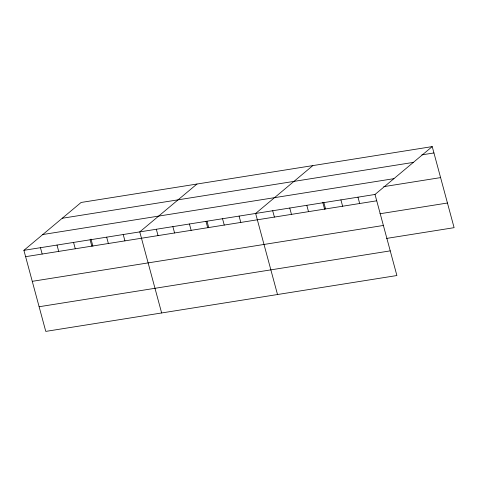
<?xml version="1.0" encoding="UTF-8"?>
<svg xmlns="http://www.w3.org/2000/svg" width="478" height="478" viewBox="0 0 478 478"><rect width="100%" height="100%" fill="white"/><g stroke="black" fill="none" stroke-linecap="round" stroke-linejoin="round"><path stroke-width="0.72" d="M432.226 146.603L375.021 194.462L396.895 275.531L45.774 331.397L23.9 250.329L81.105 202.469L432.226 146.603L454.1 227.671L386.594 238.414M196.972 184.036L139.767 231.89L161.642 312.959M312.845 165.597L255.64 213.457L277.515 294.526M421.859 154.866L433.94 152.948M62.23 218.267L413.351 162.395M42.775 234.537L393.896 178.664M383.744 186.653L440.591 177.607M23.9 250.329L375.021 194.462M25.609 256.674L376.73 200.802M379.938 213.756L447.444 203.013M32.265 281.333L383.386 225.461M39.118 306.739L390.239 250.872M357.968 197.175L359.677 203.52M340.91 199.888L342.624 206.233M323.857 202.6L325.572 208.946M322.734 202.248L324.64 209.304M306.804 205.313L308.513 211.658M289.752 208.026L291.461 214.371M272.693 210.744L274.408 217.084M239.09 216.092L240.798 222.431M222.533 218.721L224.248 225.066M207.052 221.392L208.767 227.743M205.982 221.356L207.691 227.701M189.431 223.991L191.14 230.336M172.875 226.626L174.59 232.971M156.324 229.261L158.033 235.6M123.216 234.525L124.931 240.87M106.666 237.16L108.375 243.505M90.993 239.12L92.899 246.176M90.109 239.795L91.824 246.14M73.558 242.43L75.273 248.769M57.007 245.059L58.716 251.404M40.451 247.694L42.166 254.039"/></g></svg>
